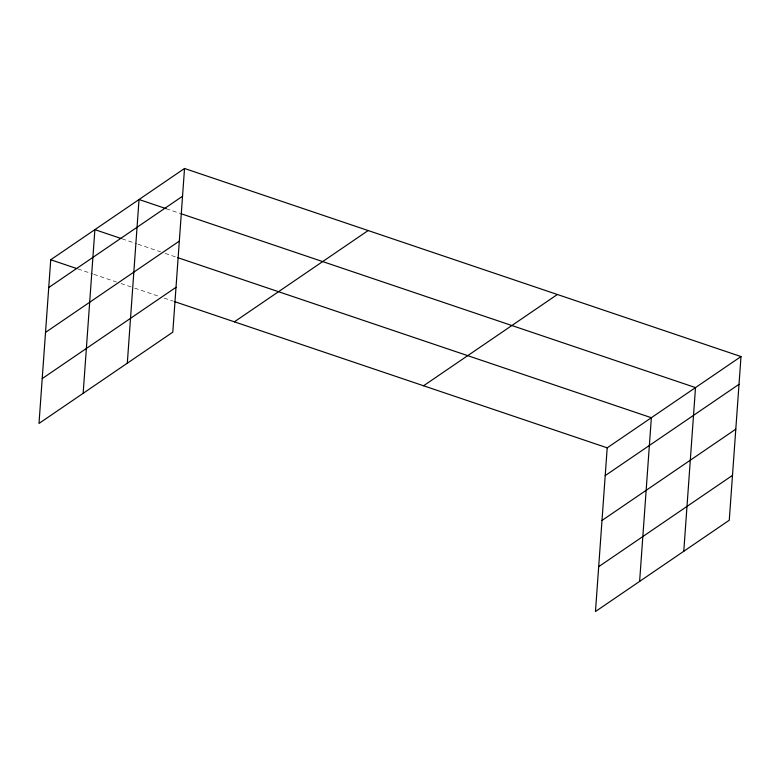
<?xml version="1.0" encoding="UTF-8"?>
<svg xmlns="http://www.w3.org/2000/svg" width="780" height="780" viewBox="0 0 780 780"><rect width="100%" height="100%" fill="white"/><g stroke="black" fill="none" stroke-linecap="round" stroke-linejoin="round"><path stroke-width="0.58" stroke-dasharray="3.9 2.92" d="M166.247 208.708L179.849 213.301M122.09 238.836L136.832 243.809M137.963 244.198L160.631 251.862M165.165 253.393L176.504 257.224M77.941 268.954L92.674 273.936M93.805 274.316L116.483 281.98M121.017 283.51L133.477 287.732M134.618 288.113L159.559 296.536M164.093 298.077L173.16 301.139"/><path stroke-width="1.17" d="M184.528 168.48L50.729 259.76L39 423.442L172.799 332.163L184.528 168.48L741 356.558L729.271 520.24L595.471 611.52L607.201 447.837L741 356.558M83.148 393.325L94.887 229.642L120.959 238.446M127.306 363.197L139.035 199.514L166.247 208.708M639.62 581.402L651.358 417.719L177.635 257.605M683.777 551.275L695.506 387.592L180.98 213.691M48.74 287.527L182.54 196.238M45.532 332.377L179.322 241.098M42.217 378.593L176.007 287.303M234.37 321.828L368.16 230.539M423.569 385.769L557.368 294.489M605.212 475.605L739.011 384.316M601.994 520.455L735.793 429.175M598.689 566.67L732.478 475.381M50.729 259.76L76.801 268.573M174.291 301.519L607.201 447.837"/></g></svg>
